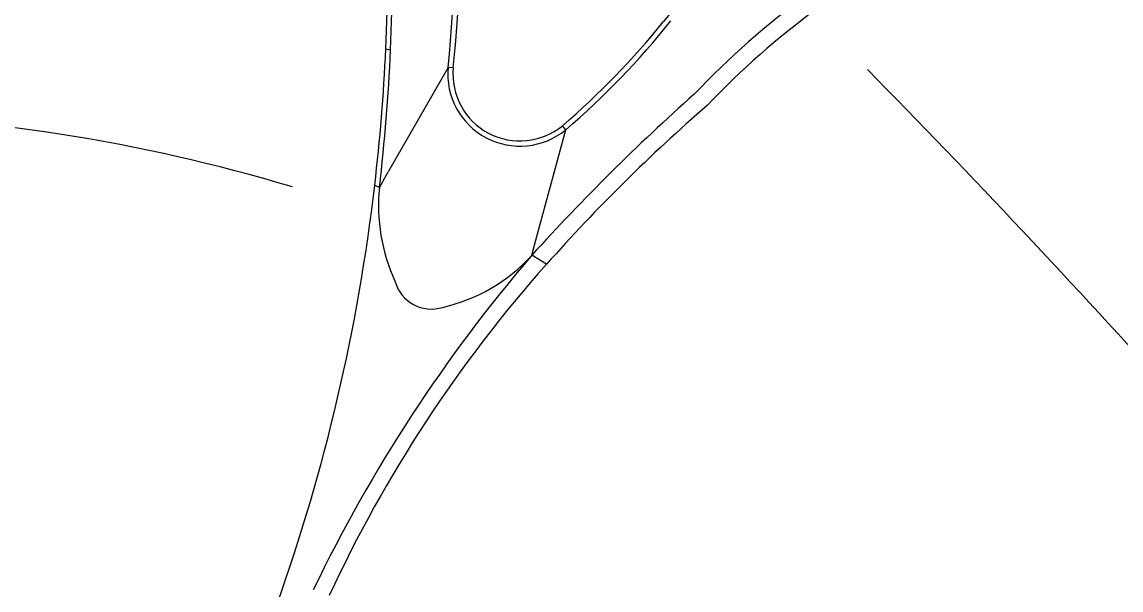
# Model space of a CAD drawing. Extents: x 1075 to 1144, y 510 to 635.
# Drawn here: x 1098.15 to 1119.49, y 558.6 to 569.63 of the extents above; entities that cross this region are included whole.
import ezdxf

# ---------------------------------------------------------------- set-up
doc = ezdxf.new("R2010")
doc.units = 0
doc.header["$MEASUREMENT"] = 0
doc.layers.add('1', color=4, linetype='Continuous')

# ---------------------------------------------------------------- blocks, each defined once
blk = doc.blocks.new('19 HS TX')
at = {"layer": '1', "color": 3, "linetype": 'Continuous'}
for p, q in [((29.452, 49.317), (29.545, 49.298)), ((30.663, 48.955), (29.501, 46.927)), ((30.762, 48.946), (30.663, 48.955)), ((32.948, 47.746), (32.884, 47.824)), ((32.396, 45.7), (32.948, 47.746)), ((29.33, 46.627), (29.501, 46.927)), ((29.238, 46.667), (29.33, 46.627)), ((32.29, 45.308), (32.396, 45.7)), ((32.575, 45.135), (32.29, 45.308))]:
    blk.add_line(p, q, dxfattribs=at)
for centre, radius, start, end in [((-7.477, 50.981), 36.967, 357.4196, 6.3413), ((-7.937, 50.932), 37.517, 357.5028, 6.3915), ((8.225, 51.364), 22.666, 353.8773, 4.5088), ((8.225, 51.364), 22.566, 353.8773, 4.5088), ((53.279, 35.282), 23.491, 133.3177, 141.7054), ((47.436, 37.082), 16.514, 116.2416, 136.5618), ((22.626, 59.75), 15.731, 310.7023, 320.9493), ((22.882, 59.513), 15.485, 310.5458, 321.4383), ((-7.939, 51.002), 37.43, 353.3503, 357.4196), ((-6.815, 50.883), 36.395, 353.2837, 357.5028), ((32.059, 48.83), 1.402, 174.8701, 309.3735), ((32.059, 48.83), 1.302, 174.8701, 309.3735), ((-103.911, -91.284), 200.06, 39.50963, 44.49037), ((62.707, 17.796), 41.014, 131.6608, 137.8712), ((17.844, 13.89), 34.18, 73.3392, 104.429), ((54.942, 25.878), 29.844, 139.3786, 154.3231), ((11.489, 55.822), 56.462, 281.1424, 348.857)]:
    blk.add_arc(centre, radius, start, end, dxfattribs=at)
at = {"layer": '1', "color": 2, "linetype": 'Continuous'}
for centre, radius, start, end in [((47.313, 37.187), 16.02, 116.178, 136.4602), ((57.853, 22.675), 33.814, 130.9287, 138.3782), ((-7.555, 50.957), 37.043, 340.375, 353.3503), ((32.868, 46.277), 3.556, 174.3578, 204.629), ((29.806, 47.575), 3.363, 282.8396, 317.5986), ((52.334, 27.579), 26.432, 138.3782, 155.1216), ((30.338, 44.993), 0.729, 195.6995, 287.2249)]:
    blk.add_arc(centre, radius, start, end, dxfattribs=at)
at = {"layer": '1', "linetype": 'Continuous'}
blk.add_arc((11.489, 55.822), 56.992, 278.0077, 351.9917, dxfattribs=at)

msp = doc.modelspace()

# ---------------------------------------------------------------- block references
at = {"layer": '1'}
msp.add_blockref('19 HS TX', (1075.762, 519.794), dxfattribs=at)

doc.saveas('drawing.dxf')
